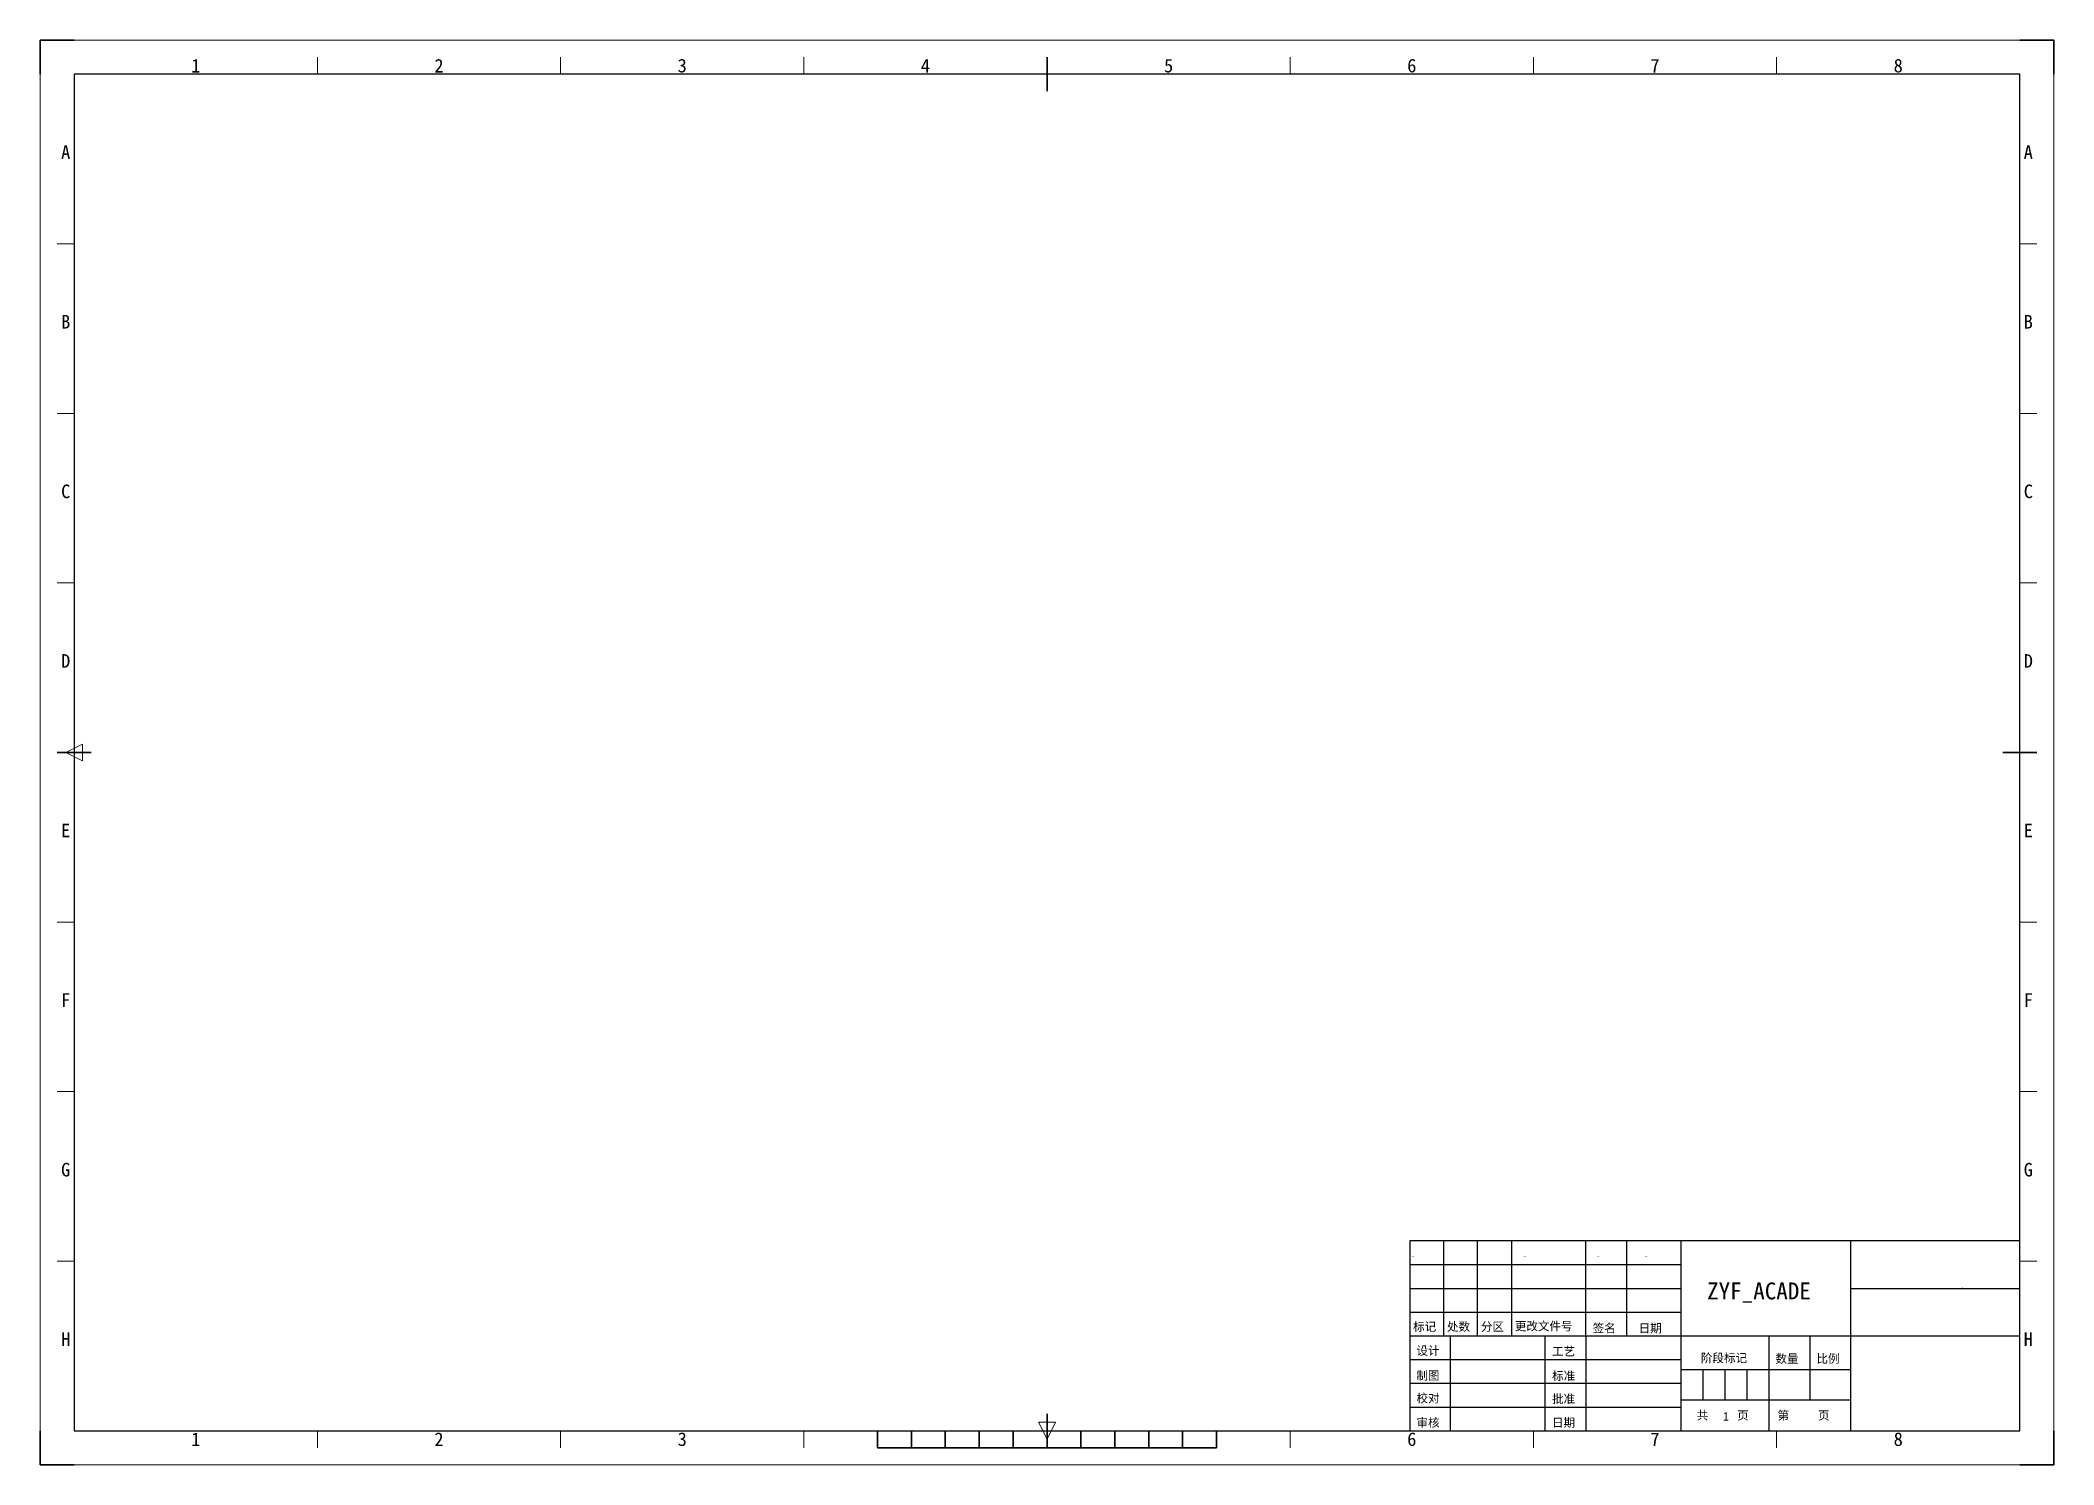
# Model space of a CAD drawing. Header units: millimetres. Extents: x 0 to 594, y 0 to 420.
import ezdxf
from ezdxf.enums import TextEntityAlignment as Align

# ---------------------------------------------------------------- set-up
doc = ezdxf.new("R2010")
doc.units = ezdxf.units.MM
doc.header["$LTSCALE"] = 12
for name, color, linetype in [('AE_BOR', 1, 'Continuous'), ('图框_外框线', 7, 'Continuous'), ('图框_标题栏属性', 1, 'Continuous'), ('图框_标题栏文字', 6, 'Continuous')]:
    doc.layers.add(name, color=color, linetype=linetype)
doc.styles.add('ACGBTS', font='')
doc.styles.get("Standard").update_dxf_attribs({"font": ''})
doc.styles.add('WD', font='')
doc.styles.add('工程字', font='')
doc.styles.get('ACGBTS').set_extended_font_data('SimSun')
doc.styles.get('Standard').set_extended_font_data('SimSun')
doc.styles.get('WD').set_extended_font_data('SimSun')
doc.styles.get('工程字').set_extended_font_data('SimSun')

# ---------------------------------------------------------------- blocks, each defined once
blk = doc.blocks.new('gb_a2')
for p, q in [((584, 410), (10, 410)), ((10, 410), (10, 10)), ((584, 10), (584, 410)), ((10, 10), (584, 10))]:
    blk.add_line(p, q)
at = {"layer": 'AE_BOR', "color": 1, "lineweight": 30}
for p, q in [((10, 420), (0, 420)), ((0, 420), (0, 410)), ((594, 420), (584, 420)), ((594, 410), (594, 420)), ((0, 0), (0, 10)), ((594, 0), (594, 10)), ((0, 0), (10, 0)), ((594, 0), (584, 0))]:
    blk.add_line(p, q, dxfattribs=at)
at = {"layer": 'AE_BOR', "color": 1, "lineweight": 15}
for p, q in [((0, 420), (594, 420)), ((0, 0), (0, 420)), ((594, 420), (594, 0)), ((81.75, 410), (81.75, 415)), ((153.5, 410), (153.5, 415)), ((225.25, 410), (225.25, 415)), ((368.75, 410), (368.75, 415)), ((440.5, 410), (440.5, 415)), ((512.25, 410), (512.25, 415)), ((10, 360), (5, 360)), ((589, 360), (584, 360)), ((10, 310), (5, 310)), ((589, 310), (584, 310)), ((10, 260), (5, 260)), ((589, 260), (584, 260)), ((7.5, 210), (12.5, 212.5)), ((12.5, 207.5), (7.5, 210)), ((12.5, 212.5), (12.5, 207.5)), ((10, 160), (5, 160)), ((589, 160), (584, 160)), ((10, 110), (5, 110)), ((589, 110), (584, 110)), ((10, 60), (5, 60)), ((589, 60), (584, 60)), ((297, 7.5), (294.5, 12.5)), ((294.5, 12.5), (299.5, 12.5)), ((299.5, 12.5), (297, 7.5)), ((81.75, 5), (81.75, 10)), ((153.5, 5), (153.5, 10)), ((225.25, 5), (225.25, 10)), ((368.75, 5), (368.75, 10)), ((440.5, 5), (440.5, 10)), ((512.25, 5), (512.25, 10)), ((594, 0), (0, 0))]:
    blk.add_line(p, q, dxfattribs=at)
at = {"layer": 'AE_BOR', "color": 2, "lineweight": 30}
for p, q in [((297, 405), (297, 415)), ((5, 210), (15, 210)), ((579, 210), (589, 210)), ((297, 10), (297, 15)), ((247, 5), (247, 10)), ((257, 5), (257, 10)), ((267, 5), (267, 10)), ((277, 5), (277, 10)), ((287, 5), (287, 10)), ((297, 10), (297, 5)), ((307, 5), (307, 10)), ((317, 5), (317, 10)), ((327, 5), (327, 10)), ((337, 5), (337, 10)), ((347, 5), (347, 10)), ((247, 5), (347, 5))]:
    blk.add_line(p, q, dxfattribs=at)
at = {"layer": 'AE_BOR', "color": 1, "lineweight": 15, "style": 'ACGBTS'}
for s, p in [('1', (45.875, 412.5)), ('2', (117.625, 412.5)), ('3', (189.375, 412.5)), ('4', (261.125, 412.5)), ('5', (332.875, 412.5)), ('6', (404.625, 412.5)), ('7', (476.375, 412.5)), ('8', (548.125, 412.5)), ('A', (7.5, 387)), ('A', (586.5, 387)), ('B', (7.5, 337)), ('B', (586.5, 337)), ('C', (7.5, 287)), ('C', (586.5, 287)), ('D', (7.5, 237)), ('D', (586.5, 237)), ('E', (7.5, 187)), ('E', (586.5, 187)), ('F', (7.5, 137)), ('F', (586.5, 137)), ('G', (7.5, 87)), ('G', (586.5, 87)), ('H', (7.5, 37)), ('H', (586.5, 37)), ('1', (45.875, 7.5)), ('2', (117.625, 7.5)), ('3', (189.375, 7.5)), ('6', (404.625, 7.5)), ('7', (476.375, 7.5)), ('8', (548.125, 7.5))]:
    blk.add_text(s, height=4, dxfattribs=at).set_placement(p, align=Align.MIDDLE)
blk = doc.blocks.new('GB_TitleBlock')
at = {"lineweight": -3}
for p, q in [((-50, 42), (0, 42)), ((-50, 28), (0, 28))]:
    blk.add_line(p, q, dxfattribs=at)
blk.add_point((-16.99, 42), dxfattribs=at)
at = {"layer": '图框_外框线'}
for p, q in [((-170, 56), (-170, 28)), ((-160, 28), (-160, 56)), ((-150, 56), (-150, 28)), ((-128, 28), (-128, 56)), ((-116, 56), (-116, 28)), ((-100, 56), (-100, 0)), ((-50, 56), (-50, 0)), ((-180, 49), (-100, 49)), ((-180, 42), (-100, 42)), ((-180, 35), (-100, 35)), ((-180, 28), (-50, 28)), ((-168, 0), (-168, 28)), ((-140, 0), (-140, 28)), ((-128, 28), (-128, 0)), ((-74, 28), (-74, 0)), ((-62, 28), (-62, 9)), ((-180, 21), (-100, 21)), ((-50, 18), (-100, 18)), ((-93.5, 18), (-93.5, 9)), ((-87, 18), (-87, 9)), ((-80.5, 18), (-80.5, 9)), ((-180, 14), (-100, 14)), ((-180, 7), (-100, 7)), ((-50, 9), (-100, 9))]:
    blk.add_line(p, q, dxfattribs=at)
blk.add_lwpolyline([(0, 56), (-180, 56), (-180, 0), (0, 0), (0, 56)], dxfattribs=at)
at = {"style": 'WD', "flags": 1}
blk.add_attdef('WD_TB', (-168.38, 50.46), '', height=1.5, dxfattribs=at)
at = {"layer": '图框_标题栏属性', "style": '工程字'}
for tag, p in [('REV3', (-179.58, 50.91)), ('REV3DET', (-146.6, 50.91)), ('BY3', (-124.94, 50.91)), ('RD3', (-110.86, 50.91)), ('REV2', (-179.43, 43.49)), ('REV2DET', (-146.45, 43.49)), ('BY2', (-124.78, 43.49)), ('RD2', (-110.71, 43.49)), ('REV1', (-179.43, 36.77)), ('REV1DET', (-146.45, 36.77)), ('BY1', (-124.78, 36.77)), ('RD1', (-110.71, 36.77))]:
    blk.add_attdef(tag, p, '', height=1.5, dxfattribs=at)
for tag, p in [('图号', (-26.57, 46.93)), ('文件名称', (-76.96, 40.8)), ('XXX1', (-25.25, 35.16))]:
    blk.add_attdef(tag, text='', height=5, dxfattribs=at).set_placement(p, align=Align.MIDDLE)
at = {"layer": '图框_标题栏属性', "lineweight": -3}
for tag, p in [('设计', (-163.59, 22.3)), ('工艺', (-123.59, 22.3)), ('制图', (-163.59, 15.3)), ('标准', (-123.59, 15.3)), ('校对', (-163.59, 8.3)), ('批准', (-123.59, 8.3)), ('审核', (-163.59, 1.3)), ('日期', (-123.59, 1.3))]:
    blk.add_attdef(tag, p, '', height=2.5, dxfattribs=at)
at = {"layer": '图框_标题栏属性', "style": '工程字'}
for tag, p in [('数量', (-68.02, 13.58)), ('比例', (-56.4, 13.74)), ('总数', (-86.73, 4.24)), ('页数', (-61.86, 3.95))]:
    blk.add_attdef(tag, text='', height=2.5, dxfattribs=at).set_placement(p, align=Align.MIDDLE_CENTER)
at = {"layer": '图框_标题栏文字', "style": '工程字'}
for s, p in [('标记', (-179, 29.44)), ('处数', (-169, 29.44)), ('分区', (-159, 29.44)), ('更改文件号', (-149, 29.59)), ('签名', (-126, 29)), ('日期', (-112.47, 28.98)), ('设计', (-177.99, 22.35)), ('工艺', (-138.02, 22.15)), ('制图', (-178.04, 15.02)), ('阶段标记', (-94.11, 20.2)), ('数量', (-72.11, 20)), ('比例', (-60, 20)), ('标准', (-137.99, 14.92)), ('校对', (-177.99, 8.33)), ('批准', (-138.02, 8.15)), ('共     页     第     页', (-95.3, 3.28)), ('审核', (-177.99, 1.15)), ('日期', (-138.02, 1.15))]:
    blk.add_text(s, height=2.5, dxfattribs=at).set_placement(p)

msp = doc.modelspace()

# ---------------------------------------------------------------- block references
msp.add_blockref('gb_a2', (0, 0))
ref = msp.add_blockref('GB_TitleBlock', (584, 10))
ref.add_attrib('文件名称', 'ZYF_ACADE', dxfattribs={"layer": '图框_标题栏属性', "height": 5, "style": '工程字'}).set_placement((507.04, 50.8), align=Align.MIDDLE)
ref.add_attrib('总数', '1', dxfattribs={"layer": '图框_标题栏属性', "height": 2.5, "style": '工程字'}).set_placement((497.27, 14.24), align=Align.MIDDLE_CENTER)
ref.add_attrib('REV3', '-', (404.42, 60.91), dxfattribs={"layer": '图框_标题栏属性', "height": 1.5, "style": '工程字'})
ref.add_attrib('REV3DET', '-', (437.4, 60.91), dxfattribs={"layer": '图框_标题栏属性', "height": 1.5, "style": '工程字'})
ref.add_attrib('BY3', '-', (459.06, 60.91), dxfattribs={"layer": '图框_标题栏属性', "height": 1.5, "style": '工程字'})
ref.add_attrib('RD3', '-', (473.14, 60.91), dxfattribs={"layer": '图框_标题栏属性', "height": 1.5, "style": '工程字'})

doc.saveas('drawing.dxf')
